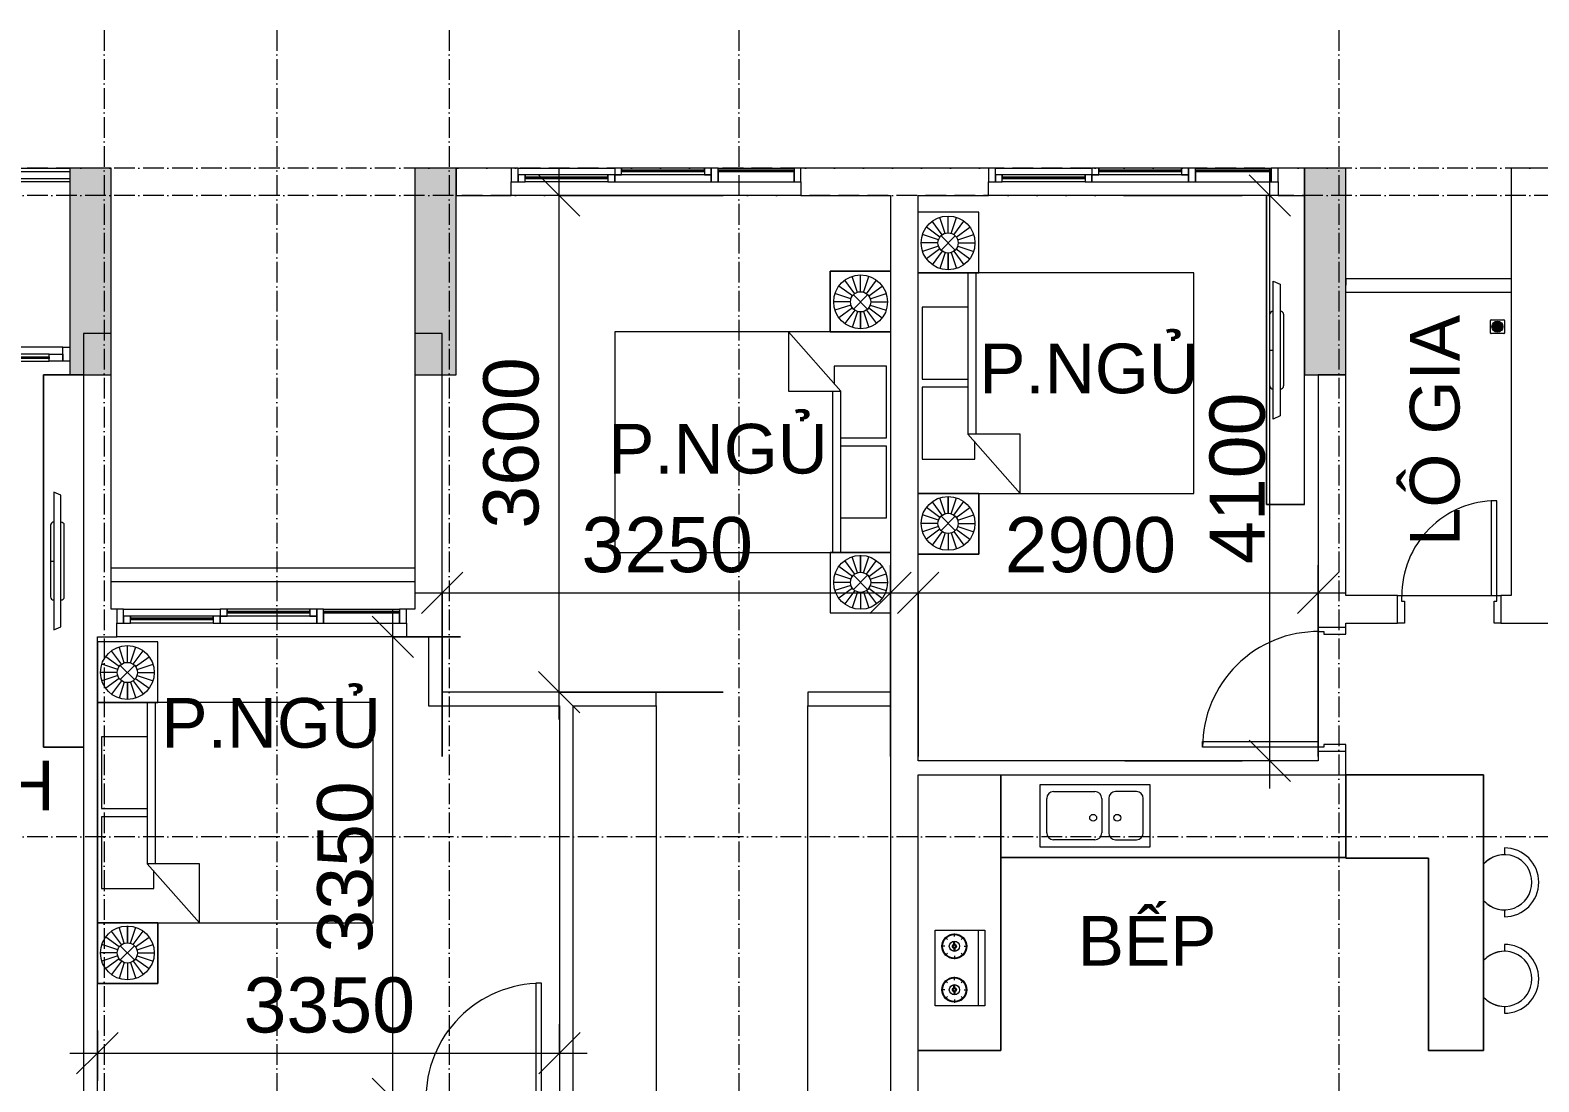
# Model space of a CAD drawing. Header units: millimetres. Extents: x -20144 to 122974, y -38328 to 48263.
# Drawn here: x 99784 to 110721, y 35973 to 43600 of the extents above; entities that cross this region are included whole.
import ezdxf

# ---------------------------------------------------------------- set-up
doc = ezdxf.new("R2010")
doc.units = ezdxf.units.MM
doc.linetypes.add('Grid Line', pattern=[4.2, 3, -0.6, 0, -0.6])
for name, color, linetype, lineweight in [('CHU', 181, 'Continuous', 5), ('CUA', 31, 'Continuous', 9), ('DIM', 1, 'Continuous', 5), ('DIM-200', 1, 'Continuous', 5), ('NET THAY 1', 41, 'Continuous', 5), ('NET-CAT', 3, 'Continuous', 15), ('NET-THAY', 2, 'Continuous', 9), ('THIET BI', 44, 'Continuous', 5), ('THIET-BI', 44, 'Continuous', 5), ('TRUC', 225, 'Continuous', 5), ('X-COT T20$0$LC.HA', 8, 'Continuous', 9)]:
    doc.layers.add(name, color=color, linetype=linetype, lineweight=lineweight)
doc.styles.add('Arial_3', font='arial_0.ttf', dxfattribs={"height": 400})
doc.styles.add('Arial_4', font='arial_0.ttf', dxfattribs={"height": 360})
doc.dimstyles.new('Diagonal_-_2mm_Arial', dxfattribs={"dimscale": 304.8, "dimtxt": 408.10376, "dimasz": 0.984252, "dimexe": 0.656168, "dimexo": 4.593176, "dimgap": 0.098425, "dimtad": 1, "dimdec": 0, "dimzin": 0, "dimdsep": 46, "dimtxsty": 'Arial_3', "dimblk1": 'OBLIQUE', "dimblk2": 'OBLIQUE', "dimsah": 1, "dimcen": 0.09, "dimdle": 0.656168, "dimazin": 0, "dimtfac": 1, "dimtdec": 4, "dimtix": 1, "dimtmove": 0, "dimatfit": 3, "dimfxl": 0, "dimtvp": 1, "dimtolj": 1, "dimtzin": 0, "dimlwd": 9, "dimlwe": 9, "dimarcsym": 0})
doc.dimstyles.new('Diagonal_-_2mm_Arial_1', dxfattribs={"dimscale": 304.8, "dimtxt": 408.10376, "dimasz": 0.984252, "dimexe": 0.656168, "dimexo": 4.593176, "dimgap": 0.098425, "dimtad": 1, "dimdec": 0, "dimzin": 0, "dimdsep": 46, "dimtxsty": 'Arial_3', "dimblk1": 'OBLIQUE', "dimblk2": 'OBLIQUE', "dimsah": 1, "dimcen": 0.09, "dimdle": 0.656168, "dimazin": 0, "dimtfac": 1, "dimtdec": 4, "dimtix": 1, "dimtmove": 2, "dimatfit": 3, "dimfxl": 0, "dimtvp": 1, "dimtolj": 1, "dimtzin": 0, "dimlwd": 9, "dimlwe": 9, "dimarcsym": 0})

# ---------------------------------------------------------------- blocks, each defined once
blk = doc.blocks.new('X-PHONG NGU 2 - X-PHONG NGU 2_Recovery_-1759957-MẶT BẰNG TẦNG 23')
at = {"layer": 'CUA'}
for p, q in [((-1000, 0), (-1050, 0)), ((-1050, 0), (-1050, -100)), ((-450, 0), (-1000, 0)), ((-1000, 0), (-1000, -75)), ((-1000, -100), (-1000, 0)), ((-450, -75), (-450, 0)), ((-400, 0), (-450, 0)), ((-450, 0), (-450, -100)), ((300, 0), (-400, 0)), ((-400, 0), (-400, -50)), ((-400, -100), (-400, 0)), ((300, -50), (300, 0)), ((350, 0), (300, 0)), ((300, 0), (300, -50)), ((350, -50), (350, 0)), ((350, 0), (950, 0)), ((1000, 0), (950, 0)), ((950, 0), (950, -50)), ((1050, 0), (1000, 0)), ((1000, 0), (1000, -100)), ((1000, -50), (1000, 0)), ((1050, -100), (1050, 0)), ((-1050, -100), (-1000, -100)), ((-450, -75), (-1000, -75)), ((-1000, -75), (-1000, -85)), ((-1000, -75), (-450, -75)), ((-1000, -85), (-450, -85)), ((-450, -100), (-1000, -100)), ((-450, -85), (-450, -75)), ((-450, -100), (-400, -100)), ((-400, -50), (300, -50)), ((-350, -50), (-400, -50)), ((-400, -50), (-400, -100)), ((-400, -100), (-350, -100)), ((-350, -100), (-350, -50)), ((250, -75), (-350, -75)), ((-350, -75), (-350, -85)), ((-350, -85), (250, -85)), ((250, -85), (-350, -85)), ((-350, -85), (-350, -100)), ((-350, -100), (250, -100)), ((300, -50), (250, -50)), ((250, -50), (250, -100)), ((250, -85), (250, -75)), ((250, -100), (250, -85)), ((250, -100), (300, -100)), ((300, -50), (350, -50)), ((300, -100), (300, -50)), ((1000, -100), (300, -100)), ((950, -25), (350, -25)), ((350, -25), (350, -35)), ((350, -35), (950, -35)), ((950, -35), (350, -35)), ((350, -35), (350, -50)), ((350, -50), (950, -50)), ((950, -35), (950, -25)), ((950, -50), (950, -35)), ((950, -50), (1000, -50)), ((1000, -100), (1050, -100))]:
    blk.add_line(p, q, dxfattribs=at)
blk = doc.blocks.new('X-GIUONG1 - X-GIUONG-V131-MẶT BẰNG TẦNG 23')
at = {"layer": 'THIET BI'}
for p, q in [((-1239, 0), (-1239, -439)), ((-1239, -439), (-1239, 0)), ((-1076, -174), (-1174, -103)), ((-1060, -158), (-1131, -60)), ((-1039, -148), (-1077, -32)), ((-1017, -144), (-1017, -22)), ((-994, -148), (-956, -32)), ((-974, -158), (-902, -60)), ((-957, -174), (-859, -103)), ((-800, -439), (-800, 0)), ((-800, 0), (-800, -2000)), ((-800, 0), (-800, -439)), ((-800, 0), (-800, -2000)), ((-550, -30), (-550, -410)), ((-30, -30), (-550, -30)), ((-30, -360), (-30, -30)), ((30, -30), (30, -360)), ((550, -30), (30, -30)), ((550, -360), (550, -30)), ((800, 0), (800, -439)), ((800, -2000), (800, 0)), ((800, 0), (800, -439)), ((800, -2000), (800, 0)), ((957, -174), (859, -103)), ((974, -158), (902, -60)), ((994, -148), (956, -32)), ((1017, -144), (1017, -22)), ((1039, -148), (1077, -32)), ((1060, -158), (1131, -60)), ((1076, -174), (1174, -103)), ((1239, -439), (1239, 0)), ((1239, -439), (1239, 0)), ((-1090, -217), (-1212, -217)), ((-1086, -195), (-1202, -157)), ((-1068, -269), (-965, -166)), ((-1068, -166), (-965, -269)), ((-947, -195), (-831, -157)), ((-943, -217), (-821, -217)), ((-821, -217), (-943, -217)), ((943, -217), (821, -217)), ((821, -217), (943, -217)), ((947, -195), (831, -157)), ((1068, -269), (965, -166)), ((1068, -166), (965, -269)), ((1086, -195), (1202, -157)), ((1090, -217), (1212, -217)), ((-1086, -240), (-1202, -278)), ((-1076, -260), (-1174, -332)), ((-1060, -277), (-1131, -375)), ((-1039, -287), (-1077, -403)), ((-1017, -291), (-1017, -412)), ((-994, -287), (-956, -403)), ((-974, -277), (-902, -375)), ((-957, -260), (-859, -332)), ((-947, -240), (-831, -278)), ((947, -240), (831, -278)), ((957, -260), (859, -332)), ((974, -277), (902, -375)), ((994, -287), (956, -403)), ((1017, -291), (1017, -412)), ((1039, -287), (1077, -403)), ((1060, -277), (1131, -375)), ((1076, -260), (1174, -332)), ((1086, -240), (1202, -278)), ((-370, -360), (-800, -740)), ((-550, -410), (-420, -410)), ((-370, -740), (-370, -360)), ((800, -360), (-370, -360)), ((-370, -420), (800, -420)), ((-1239, -439), (-800, -439)), ((-800, -439), (-1239, -439)), ((800, -439), (1239, -439)), ((800, -439), (1239, -439)), ((-800, -740), (-370, -740)), ((-800, -2000), (800, -2000)), ((-800, -2000), (800, -2000))]:
    blk.add_line(p, q, dxfattribs=at)
for centre, radius in [((-1017, -217), 195), ((1017, -217), 195), ((-1017, -217), 73.2), ((1017, -217), 73.2)]:
    blk.add_circle(centre, radius, dxfattribs=at)
blk = doc.blocks.new('X-TV - X-TV-1732807-MẶT BẰNG TẦNG 23')
at = {"layer": 'THIET BI'}
for p, q in [((2240, 275), (0, 275)), ((0, 275), (0, 0)), ((0, 275), (2240, 275)), ((0, 0), (0, 275)), ((620, 225), (1620, 225)), ((642, 175), (620, 225)), ((860, 250), (1380, 250)), ((1120, 250), (1120, 225)), ((1620, 225), (1597, 175)), ((1597, 175), (642, 175)), ((1380, 150), (860, 150)), ((0, 0), (2240, 0))]:
    blk.add_line(p, q, dxfattribs=at)
for centre, start_param, end_param in [((860, 225), 0, 1.570796), ((1380, 225), 4.712389, 6.283185), ((860, 175), 1.570796, 3.141593), ((1380, 175), 3.141593, 4.712389)]:
    blk.add_ellipse(centre, major_axis=(0, 25), ratio=0.9, start_param=start_param, end_param=end_param, dxfattribs=at)
blk = doc.blocks.new('X-BEP1 - X-BEP-1425211-MẶT BẰNG TẦNG 23')
at = {"layer": 'THIET BI'}
for p, q in [((0, 0), (0, -600)), ((0, -600), (0, 0)), ((2500, -600), (2500, 0)), ((2500, 0), (2500, -600)), ((282, -72), (282, -522)), ((1082, -72), (282, -72)), ((1082, -522), (1082, -72)), ((332, -422), (332, -172)), ((382, -122), (682, -122)), ((732, -172), (732, -422)), ((782, -172), (782, -422)), ((982, -122), (832, -122)), ((1032, -422), (1032, -172)), ((282, -522), (1082, -522)), ((682, -472), (382, -472)), ((832, -472), (982, -472)), ((0, -600), (2500, -600)), ((2500, -600), (0, -600))]:
    blk.add_line(p, q, dxfattribs=at)
for centre in [(669, -312), (844, -312)]:
    blk.add_circle(centre, 25, dxfattribs=at)
for centre, start, end in [((382, -172), 90, 180), ((682, -172), 360, 90), ((832, -172), 90, 180), ((982, -172), 360, 90), ((382, -422), 180, 270), ((682, -422), 270, 0), ((832, -422), 180, 270), ((982, -422), 270, 0)]:
    blk.add_arc(centre, 50, start, end, dxfattribs=at)
blk = doc.blocks.new('X-BEP1 - X-BEP-1425212-MẶT BẰNG TẦNG 23')
at = {"layer": 'THIET BI'}
for p, q in [((2000, 0), (0, 0)), ((0, 0), (2000, 0)), ((2000, -600), (2000, 0)), ((2000, 0), (2000, -600)), ((1127, -117), (1676, -117)), ((1127, -476), (1127, -117)), ((1676, -162), (1127, -162)), ((1676, -117), (1676, -476)), ((1194, -287), (1178, -271)), ((1244, -267), (1244, -243)), ((1293, -287), (1310, -271)), ((1510, -287), (1493, -271)), ((1559, -267), (1559, -243)), ((1609, -287), (1625, -271)), ((1174, -337), (1150, -337)), ((1194, -387), (1178, -403)), ((1230, -333), (1207, -333)), ((1230, -341), (1207, -341)), ((1244, -407), (1244, -431)), ((1258, -333), (1280, -333)), ((1258, -341), (1280, -341)), ((1293, -387), (1310, -403)), ((1314, -337), (1337, -337)), ((1489, -337), (1466, -337)), ((1510, -387), (1493, -403)), ((1545, -333), (1523, -333)), ((1545, -341), (1523, -341)), ((1559, -407), (1559, -431)), ((1573, -333), (1596, -333)), ((1573, -341), (1596, -341)), ((1609, -387), (1625, -403)), ((1629, -337), (1653, -337)), ((1676, -476), (1127, -476))]:
    blk.add_line(p, q, dxfattribs=at)
for centre, radius in [((1244, -337), 90), ((1244, -337), 85.5), ((1244, -337), 36.9), ((1244, -337), 14.7), ((1559, -337), 90), ((1559, -337), 85.5), ((1559, -337), 36.9), ((1559, -337), 14.7), ((1244, -337), 8.24), ((1559, -337), 8.24)]:
    blk.add_circle(centre, radius, dxfattribs=at)
blk = doc.blocks.new('X-BAR - X-BAR-1425213-MẶT BẰNG TẦNG 23')
at = {"layer": 'THIET BI'}
for p, q in [((0, 0), (-1000, 0)), ((-1000, 0), (-1000, -604)), ((-1000, -604), (-1000, 0)), ((-1000, 0), (0, 0)), ((0, -2000), (0, 0)), ((0, 0), (0, -2000)), ((-1000, -604), (-400, -604)), ((-400, -604), (-1000, -604)), ((-400, -604), (-400, -2000)), ((-400, -2000), (-400, -604)), ((-400, -2000), (0, -2000)), ((0, -2000), (-400, -2000))]:
    blk.add_line(p, q, dxfattribs=at)
blk = doc.blocks.new('X-GHE BAR - X-GHE BAR-1305631-MẶT BẰNG TẦNG 23')
at = {"layer": 'THIET BI'}
for p, q in [((-250, -250), (-200, -250)), ((-250, -250), (-200, -250)), ((200, -250), (250, -250)), ((200, -250), (250, -250)), ((-132, -400), (132, -400)), ((-132, -400), (132, -400))]:
    blk.add_line(p, q, dxfattribs=at)
for radius, start, end in [(250, 0, 180), (250, 0, 180), (200, 311.4096, 228.5904), (200, 180, 228.5904), (200, 311.4096, 0)]:
    blk.add_arc((0, -250), radius, start, end, dxfattribs=at)
blk = doc.blocks.new('CUA PHONG NGU - Type 1-1425041-MẶT BẰNG TẦNG 23')
at = {"layer": 'CUA'}
for p, q in [((-318, 940), (-278, 940)), ((-318, 102), (-318, 940)), ((-278, 940), (-278, 102)), ((-278, 102), (-318, 102))]:
    blk.add_line(p, q, dxfattribs=at)
at = {"layer": 'CUA', "lineweight": 5}
for p, q in [((-319, 102), (-349, 102)), ((-319, 61), (-319, 102)), ((-299, 61), (-319, 61)), ((-299, -98), (-299, 61)), ((521, 61), (501, 61)), ((501, 61), (501, -98)), ((551, 102), (521, 102)), ((521, 102), (521, 61)), ((-349, -98), (-299, -98)), ((501, -98), (551, -98))]:
    blk.add_line(p, q, dxfattribs=at)
blk.add_arc((-318, 102), 838, 359.5, 90, dxfattribs=at)
blk = doc.blocks.new('CUA WC - Type 1-1425214-MẶT BẰNG TẦNG 23')
at = {"layer": 'CUA', "lineweight": 5}
for p, q in [((-274, 98), (-224, 98)), ((-224, 98), (-224, -61)), ((426, 98), (476, 98)), ((426, -61), (426, 98)), ((-244, -102), (-274, -102)), ((-244, -61), (-244, -102)), ((-224, -61), (-244, -61)), ((446, -61), (426, -61)), ((446, -102), (446, -61)), ((476, -102), (446, -102))]:
    blk.add_line(p, q, dxfattribs=at)
at = {"layer": 'CUA'}
for p, q in [((-203, -102), (-243, -102)), ((-243, -102), (-243, -790)), ((-203, -790), (-203, -102)), ((-243, -790), (-203, -790))]:
    blk.add_line(p, q, dxfattribs=at)
at = {"layer": 'CUA', "lineweight": 5}
blk.add_arc((-243, -102), 688, 270, 0.5, dxfattribs=at)
blk = doc.blocks.new('CUA LO GIA _LUA_1 - CUA LO GIA _LUA_ 2300-1425465-MẶT BẰNG TẦNG 23')
at = {"layer": 'CUA'}
for p, q in [((-697, 134), (-332, 134)), ((-332, 134), (-511, 182)), ((-1150, -100), (-1150, 0)), ((-1150, 0), (-1100, 0)), ((-1100, -50), (-1100, 0)), ((-1100, 0), (-1000, 0)), ((-1100, 0), (-1100, -100)), ((-1000, 0), (-1000, -50)), ((-100, 0), (-1000, 0)), ((-100, -50), (-100, 0)), ((-100, 0), (0, 0)), ((0, 0), (0, -50)), ((1100, 0), (0, 0)), ((1100, -100), (1100, 0)), ((1100, 0), (1150, 0)), ((-1100, -100), (-1150, -100)), ((-1000, -50), (-1100, -50)), ((-1100, -100), (0, -100)), ((-1000, -30), (-1000, -20)), ((-1000, -20), (-100, -20)), ((-100, -30), (-1000, -30)), ((-1000, -50), (-100, -50)), ((-100, -20), (-100, -30)), ((0, -50), (-100, -50)), ((0, -100), (0, -50)), ((0, -50), (100, -50)), ((100, -100), (0, -100)), ((100, -50), (100, -100)), ((1000, -50), (100, -50)), ((100, -80), (100, -70)), ((100, -70), (1000, -70)), ((1000, -80), (100, -80)), ((100, -100), (1000, -100)), ((1000, -100), (1000, -50)), ((1000, -50), (1100, -50)), ((1000, -70), (1000, -80)), ((1100, -100), (1000, -100)), ((1100, -50), (1100, -100)), ((1150, -100), (1100, -100)), ((332, -184), (511, -232)), ((697, -184), (332, -184))]:
    blk.add_line(p, q, dxfattribs=at)
blk = doc.blocks.new('X-TV - X-TV-1732816-MẶT BẰNG TẦNG 23')
at = {"layer": 'THIET BI'}
for p, q in [((0, -300), (0, -10)), ((0, -10), (0, -300)), ((2700, -10), (2700, -300)), ((2700, -300), (2700, -10)), ((872, -175), (850, -225)), ((1827, -175), (872, -175)), ((1610, -150), (1090, -150)), ((1850, -225), (1827, -175)), ((2700, -300), (0, -300)), ((0, -300), (2700, -300)), ((850, -225), (1850, -225)), ((1090, -250), (1610, -250)), ((1350, -250), (1350, -225))]:
    blk.add_line(p, q, dxfattribs=at)
for centre, start_param, end_param in [((1090, -175), 0, 1.570796), ((1610, -175), 4.712389, 6.283185), ((1090, -225), 1.570796, 3.141593), ((1610, -225), 3.141593, 4.712389)]:
    blk.add_ellipse(centre, major_axis=(0, 25), ratio=0.9, start_param=start_param, end_param=end_param, dxfattribs=at)
blk = doc.blocks.new('CUA PHONG NGU - Type 1-1365695-MẶT BẰNG TẦNG 23')
at = {"layer": 'CUA', "lineweight": 5}
for p, q in [((-349, 48), (-299, 48)), ((-299, 48), (-299, -11)), ((501, 48), (551, 48)), ((501, -11), (501, 48)), ((-319, -52), (-349, -52)), ((-319, -11), (-319, -52)), ((-299, -11), (-319, -11)), ((521, -11), (501, -11)), ((521, -52), (521, -11)), ((551, -52), (521, -52))]:
    blk.add_line(p, q, dxfattribs=at)
at = {"layer": 'CUA'}
for p, q in [((-278, -52), (-318, -52)), ((-318, -52), (-318, -890)), ((-278, -890), (-278, -52)), ((-318, -890), (-278, -890))]:
    blk.add_line(p, q, dxfattribs=at)
at = {"layer": 'CUA', "lineweight": 5}
blk.add_arc((-318, -52), 838, 270, 0.5, dxfattribs=at)
blk = doc.blocks.new('X-GIUONG1 - X-GIUONG-V142-MẶT BẰNG TẦNG 23')
at = {"layer": 'THIET BI'}
for p, q in [((-1239, 0), (-1239, -439)), ((-1239, -439), (-1239, 0)), ((-1076, -174), (-1174, -103)), ((-1060, -158), (-1131, -60)), ((-1039, -148), (-1077, -32)), ((-1017, -144), (-1017, -22)), ((-994, -148), (-956, -32)), ((-974, -158), (-902, -60)), ((-957, -174), (-859, -103)), ((-800, -439), (-800, 0)), ((-800, 0), (-800, -2000)), ((-800, 0), (-800, -439)), ((-800, 0), (-800, -2000)), ((-550, -30), (-550, -410)), ((-30, -30), (-550, -30)), ((-30, -360), (-30, -30)), ((30, -30), (30, -360)), ((550, -30), (30, -30)), ((550, -360), (550, -30)), ((800, 0), (800, -439)), ((800, -2000), (800, 0)), ((800, 0), (800, -439)), ((800, -2000), (800, 0)), ((957, -174), (859, -103)), ((974, -158), (902, -60)), ((994, -148), (956, -32)), ((1017, -144), (1017, -22)), ((1039, -148), (1077, -32)), ((1060, -158), (1131, -60)), ((1076, -174), (1174, -103)), ((1239, -439), (1239, 0)), ((1239, -439), (1239, 0)), ((-1090, -217), (-1212, -217)), ((-1086, -195), (-1202, -157)), ((-1068, -269), (-965, -166)), ((-1068, -166), (-965, -269)), ((-947, -195), (-831, -157)), ((-943, -217), (-821, -217)), ((-821, -217), (-943, -217)), ((943, -217), (821, -217)), ((821, -217), (943, -217)), ((947, -195), (831, -157)), ((1068, -269), (965, -166)), ((1068, -166), (965, -269)), ((1086, -195), (1202, -157)), ((1090, -217), (1212, -217)), ((-1086, -240), (-1202, -278)), ((-1076, -260), (-1174, -332)), ((-1060, -277), (-1131, -375)), ((-1039, -287), (-1077, -403)), ((-1017, -291), (-1017, -412)), ((-994, -287), (-956, -403)), ((-974, -277), (-902, -375)), ((-957, -260), (-859, -332)), ((-947, -240), (-831, -278)), ((947, -240), (831, -278)), ((957, -260), (859, -332)), ((974, -277), (902, -375)), ((994, -287), (956, -403)), ((1017, -291), (1017, -412)), ((1039, -287), (1077, -403)), ((1060, -277), (1131, -375)), ((1076, -260), (1174, -332)), ((1086, -240), (1202, -278)), ((-370, -360), (-800, -740)), ((-550, -410), (-420, -410)), ((-370, -740), (-370, -360)), ((800, -360), (-370, -360)), ((-370, -420), (800, -420)), ((-1239, -439), (-800, -439)), ((-800, -439), (-1239, -439)), ((800, -439), (1239, -439)), ((800, -439), (1239, -439)), ((-800, -740), (-370, -740)), ((-800, -2000), (800, -2000)), ((-800, -2000), (800, -2000))]:
    blk.add_line(p, q, dxfattribs=at)
for centre, radius in [((-1017, -217), 195), ((1017, -217), 195), ((-1017, -217), 73.2), ((1017, -217), 73.2)]:
    blk.add_circle(centre, radius, dxfattribs=at)
blk = doc.blocks.new('X-GIUONG1 - X-GIUONG-1305651-MẶT BẰNG TẦNG 23')
at = {"layer": 'THIET BI'}
for p, q in [((-800, 0), (-1239, 0)), ((-1239, 0), (-1239, -439)), ((-1239, 0), (-800, 0)), ((-1239, -439), (-1239, 0)), ((-1076, -174), (-1174, -103)), ((-1060, -158), (-1131, -60)), ((-1039, -148), (-1077, -32)), ((-1017, -144), (-1017, -22)), ((-994, -148), (-956, -32)), ((-974, -158), (-902, -60)), ((-957, -174), (-859, -103)), ((-800, -439), (-800, 0)), ((800, 0), (-800, 0)), ((-800, 0), (-800, -2000)), ((800, 0), (-800, 0)), ((-800, 0), (-800, -439)), ((-800, 0), (-800, -2000)), ((-550, -30), (-550, -410)), ((-30, -30), (-550, -30)), ((-30, -360), (-30, -30)), ((30, -30), (30, -360)), ((550, -30), (30, -30)), ((550, -360), (550, -30)), ((1239, 0), (800, 0)), ((800, 0), (800, -439)), ((800, -2000), (800, 0)), ((1239, 0), (800, 0)), ((800, 0), (800, -439)), ((800, -2000), (800, 0)), ((957, -174), (859, -103)), ((974, -158), (902, -60)), ((994, -148), (956, -32)), ((1017, -144), (1017, -22)), ((1039, -148), (1077, -32)), ((1060, -158), (1131, -60)), ((1076, -174), (1174, -103)), ((1239, -439), (1239, 0)), ((1239, -439), (1239, 0)), ((-1090, -217), (-1212, -217)), ((-1086, -195), (-1202, -157)), ((-1068, -269), (-965, -166)), ((-1068, -166), (-965, -269)), ((-947, -195), (-831, -157)), ((-943, -217), (-821, -217)), ((-821, -217), (-943, -217)), ((943, -217), (821, -217)), ((821, -217), (943, -217)), ((947, -195), (831, -157)), ((1068, -269), (965, -166)), ((1068, -166), (965, -269)), ((1086, -195), (1202, -157)), ((1090, -217), (1212, -217)), ((-1086, -240), (-1202, -278)), ((-1076, -260), (-1174, -332)), ((-1060, -277), (-1131, -375)), ((-1039, -287), (-1077, -403)), ((-1017, -291), (-1017, -412)), ((-994, -287), (-956, -403)), ((-974, -277), (-902, -375)), ((-957, -260), (-859, -332)), ((-947, -240), (-831, -278)), ((947, -240), (831, -278)), ((957, -260), (859, -332)), ((974, -277), (902, -375)), ((994, -287), (956, -403)), ((1017, -291), (1017, -412)), ((1039, -287), (1077, -403)), ((1060, -277), (1131, -375)), ((1076, -260), (1174, -332)), ((1086, -240), (1202, -278)), ((-370, -360), (-800, -740)), ((-550, -410), (-420, -410)), ((-370, -740), (-370, -360)), ((800, -360), (-370, -360)), ((-370, -420), (800, -420)), ((-1239, -439), (-800, -439)), ((-800, -439), (-1239, -439)), ((800, -439), (1239, -439)), ((800, -439), (1239, -439)), ((-800, -740), (-370, -740)), ((-800, -2000), (800, -2000)), ((-800, -2000), (800, -2000))]:
    blk.add_line(p, q, dxfattribs=at)
for centre, radius in [((-1017, -217), 195), ((1017, -217), 195), ((-1017, -217), 73.2), ((1017, -217), 73.2)]:
    blk.add_circle(centre, radius, dxfattribs=at)
blk = doc.blocks.new('X-PHEU - X-PHEU-1231512-MẶT BẰNG TẦNG 23')
at = {"layer": 'THIET-BI'}
for p, q in [((25, 29), (25, 121)), ((29, 125), (121, 125)), ((68, 40), (68, 110)), ((72, 111), (72, 78)), ((77, 78), (77, 111)), ((82, 110), (82, 40)), ((125, 121), (125, 29)), ((121, 25), (29, 25)), ((42, 90), (42, 60)), ((47, 52), (47, 98)), ((52, 103), (52, 47)), ((58, 44), (58, 106)), ((62, 109), (62, 41)), ((72, 72), (72, 39)), ((77, 39), (77, 72)), ((88, 41), (88, 109)), ((92, 106), (92, 44)), ((97, 47), (97, 103)), ((102, 98), (102, 52)), ((107, 60), (107, 90))]:
    blk.add_line(p, q, dxfattribs=at)
blk.add_circle((75, 75), 40, dxfattribs=at)
for centre, radius, start, end in [((29, 121), 4, 90, 180), ((75, 75), 36, 102.0247, 110.3175), ((75, 75), 36, 90, 93.9821), ((75, 75), 36, 86.0179, 90), ((75, 75), 36, 69.6825, 77.9753), ((121, 121), 4, 0, 90), ((29, 29), 4, 180, 270), ((75, 75), 36, 139.8082, 154.5256), ((75, 75), 36, 205.4744, 220.1918), ((75, 75), 36, 119.0853, 128.6822), ((75, 75), 36, 231.3178, 240.9147), ((75, 75), 36, 249.6825, 257.9753), ((75, 75), 4, 128.6822, 231.3178), ((75, 75), 36, 266.0179, 270), ((75, 75), 36, 270, 273.9821), ((75, 75), 4, 308.6822, 51.3178), ((75, 75), 36, 282.0247, 290.3175), ((75, 75), 36, 51.3178, 60.9147), ((75, 75), 36, 299.0853, 308.6822), ((75, 75), 36, 25.4744, 40.1918), ((75, 75), 36, 319.8082, 334.5256), ((121, 29), 4, 270, 360)]:
    blk.add_arc(centre, radius, start, end, dxfattribs=at)
blk = doc.blocks.new('DIMBLOCK113-MẶT BẰNG TẦNG 23')
at = {"layer": 'DIM-200', "lineweight": 9, "transparency": 16777216}
for p, q in [((102414, 35650), (102414, 39400)), ((102414, 39200), (102264, 39350)), ((102904, 39200), (102214, 39200)), ((102414, 39200), (102564, 39050)), ((102414, 39200), (102904, 39200)), ((102414, 35850), (102264, 36000)), ((102973, 35850), (102214, 35850)), ((102414, 35850), (102564, 35700)), ((102414, 35850), (102973, 35850))]:
    blk.add_line(p, q, dxfattribs=at)
at = {"layer": 'DIM-200', "color": 0, "lineweight": 9, "transparency": 16777216, "insert": (101865, 36910), "char_height": 400, "width": 1476.71, "attachment_point": 1, "rotation": 90, "line_spacing_factor": 0.941778, "style": 'Arial_3'}
blk.add_mtext('3350', dxfattribs=at)
blk = doc.blocks.new('_Oblique')
at = {"color": 0, "linetype": 'ByBlock', "lineweight": -2}
blk.add_line((-0.5, -0.5), (0.5, 0.5), dxfattribs=at)
blk = doc.blocks.new('DIMBLOCK114-MẶT BẰNG TẦNG 23')
at = {"layer": 'DIM-200', "lineweight": 9, "transparency": 16777216}
for p, q in [((100271, 36346), (100271, 35981)), ((100271, 36181), (100271, 36346)), ((100271, 36181), (100421, 36331)), ((103621, 36392), (103621, 35981)), ((103621, 36181), (103621, 36392)), ((103621, 36181), (103771, 36331)), ((100071, 36181), (103821, 36181)), ((100271, 36181), (100121, 36031)), ((103621, 36181), (103471, 36031))]:
    blk.add_line(p, q, dxfattribs=at)
at = {"layer": 'DIM-200', "color": 0, "lineweight": 9, "transparency": 16777216, "insert": (101331, 36731), "char_height": 400, "width": 1476.71, "attachment_point": 1, "line_spacing_factor": 0.941778, "style": 'Arial_3'}
blk.add_mtext('3350', dxfattribs=at)
blk = doc.blocks.new('DIMBLOCK115-MẶT BẰNG TẦNG 23')
at = {"layer": 'DIM-200', "lineweight": 9, "transparency": 16777216}
for p, q in [((102771, 38332), (102771, 39720)), ((106021, 38332), (106021, 39720)), ((102771, 39520), (102921, 39670)), ((106021, 39520), (106171, 39670)), ((102571, 39520), (106221, 39520)), ((102771, 39520), (102621, 39370)), ((102771, 39520), (102771, 38332)), ((106021, 39520), (105871, 39370)), ((106021, 39520), (106021, 38332))]:
    blk.add_line(p, q, dxfattribs=at)
at = {"layer": 'DIM-200', "color": 0, "lineweight": 9, "transparency": 16777216, "insert": (103781, 40069), "char_height": 400, "width": 1476.71, "attachment_point": 1, "line_spacing_factor": 0.941778, "style": 'Arial_3'}
blk.add_mtext('3250', dxfattribs=at)
blk = doc.blocks.new('DIMBLOCK116-MẶT BẰNG TẦNG 23')
at = {"layer": 'DIM-200', "lineweight": 9, "transparency": 16777216}
for p, q in [((103619, 42400), (103469, 42550)), ((103619, 38600), (103619, 42600)), ((104807, 42400), (103419, 42400)), ((103619, 42400), (103769, 42250)), ((103619, 42400), (104807, 42400)), ((103619, 38800), (103469, 38950)), ((104807, 38800), (103419, 38800)), ((103619, 38800), (103769, 38650)), ((103619, 38800), (104807, 38800))]:
    blk.add_line(p, q, dxfattribs=at)
at = {"layer": 'DIM-200', "color": 0, "lineweight": 9, "transparency": 16777216, "insert": (103069, 39985), "char_height": 400, "width": 1476.71, "attachment_point": 1, "rotation": 90, "line_spacing_factor": 0.941778, "style": 'Arial_3'}
blk.add_mtext('3600', dxfattribs=at)
blk = doc.blocks.new('DIMBLOCK117-MẶT BẰNG TẦNG 23')
at = {"layer": 'Defpoints', "color": 0, "transparency": 16777216}
for p in [(108771, 42400), (109121, 42400), (109121, 38300)]:
    blk.add_point(p, dxfattribs=at)
at = {"layer": 'DIM', "color": 0, "lineweight": 9, "transparency": 16777216}
for p, q in [((108771, 38100), (108771, 42600)), ((107721, 42400), (108571, 42400)), ((107721, 38300), (108571, 38300))]:
    blk.add_line(p, q, dxfattribs=at)
at = {"layer": 'DIM', "color": 0, "lineweight": 9, "transparency": 16777216, "xscale": 300, "yscale": 300, "zscale": 300}
for p, rotation in [((108771, 42400), 90), ((108771, 38300), 270)]:
    blk.add_blockref('_Oblique', p, dxfattribs=dict(at, rotation=rotation))
at = {"layer": 'DIM', "color": 0, "lineweight": 9, "transparency": 16777216, "insert": (108537, 40350), "char_height": 400, "width": 1476.71, "attachment_point": 5, "rotation": 90, "style": 'Arial_3'}
blk.add_mtext('\\A1;4100', dxfattribs=at)
blk = doc.blocks.new('DIMBLOCK118-MẶT BẰNG TẦNG 23')
at = {"layer": 'DIM-200', "lineweight": 9, "transparency": 16777216}
for p, q in [((106221, 38332), (106221, 39720)), ((109121, 38332), (109121, 39720)), ((106221, 39520), (106371, 39670)), ((109121, 39520), (109271, 39670)), ((106021, 39520), (109321, 39520)), ((106221, 39520), (106071, 39370)), ((106221, 39520), (106221, 38332)), ((109121, 39520), (108971, 39370)), ((109121, 39520), (109121, 38332))]:
    blk.add_line(p, q, dxfattribs=at)
at = {"layer": 'DIM-200', "color": 0, "lineweight": 9, "transparency": 16777216, "insert": (106849, 40069), "char_height": 400, "width": 1476.71, "attachment_point": 1, "line_spacing_factor": 0.941778, "style": 'Arial_3'}
blk.add_mtext('2900', dxfattribs=at)
blk = doc.blocks.new('X-COT T20')
at = {"layer": 'X-COT T20$0$LC.HA'}
h = blk.add_hatch(color=256, dxfattribs=at)
h.dxf.hatch_style = 1
h.paths.add_polyline_path([(32000, 200), (31700, 200), (31700, -1300), (32000, -1300)])
h = blk.add_hatch(color=256, dxfattribs=at)
h.dxf.hatch_style = 1
h.paths.add_polyline_path([(34500, 200), (34200, 200), (34200, -1300), (34500, -1300)])
h = blk.add_hatch(color=256, dxfattribs=at)
h.dxf.hatch_style = 1
h.paths.add_polyline_path([(40950, 200), (40650, 200), (40650, -1300), (40950, -1300)])
at = {"ltscale": 1000, "elevation": 0}
for points in [[(32000, 200), (31700, 200), (31700, -1300), (32000, -1300)], [(34500, 200), (34200, 200), (34200, -1300), (34500, -1300)]]:
    blk.add_lwpolyline(points, close=True, dxfattribs=at)
at = {"ltscale": 1000}
blk.add_lwpolyline([(40950, 200), (40650, 200), (40650, -1300), (40950, -1300)], close=True, dxfattribs=at)
blk = doc.blocks.new('A$C69B33B05')
at = {"ltscale": 2000}
blk.add_blockref('X-COT T20', (0, 0), dxfattribs=at)

msp = doc.modelspace()

# ---------------------------------------------------------------- linework, layer by layer
at = {"layer": 'NET THAY 1'}
for p, q in [((97071.5, 42575, 0), (100071.5, 42575, 0)), ((100071.5, 42575, 0), (100071.5, 42525, 0)), ((97071.5, 42525, 0), (100071.5, 42525, 0))]:
    msp.add_line(p, q, dxfattribs=at)
at = {"layer": 'NET-CAT'}
for p, q in [((103271.6, 42599.9), (102871.6, 42599.9)), ((102871.6, 42599.9), (102871.6, 42399.9)), ((106021.5, 42599.9), (105371.6, 42599.9)), ((106731.5, 42599.9), (106021.5, 42599.9)), ((109021.5, 42599.9), (108831.5, 42599.9)), ((109021.5, 42399.9), (109021.5, 42599.9)), ((110521.5, 42599.9), (110521.5, 39499.9)), ((113971.5, 42599.9), (110521.5, 42599.9)), ((103271.6, 42399.9), (103271.6, 42499.9)), ((105371.6, 42499.9), (105371.6, 42399.9)), ((106731.5, 42399.9), (106731.5, 42499.9)), ((108831.5, 42499.9), (108831.5, 42399.9)), ((102871.6, 42399.9), (103271.6, 42399.9)), ((105371.6, 42399.9), (106021.5, 42399.9)), ((106021.5, 42399.9), (106021.5, 38799.9)), ((106221.5, 42399.9), (106731.5, 42399.9)), ((106221.5, 38299.9), (106221.5, 42399.9)), ((108831.5, 42399.9), (109021.5, 42399.9)), ((100171.5, 41399.9), (100171.5, 39299.9)), ((100371.5, 41399.9), (100171.5, 41399.9)), ((100371.5, 39399.9), (100371.5, 41399.9)), ((102771.5, 41399.9), (102571.5, 41399.9)), ((102571.5, 41399.9), (102571.5, 39399.9)), ((102771.5, 39199.9), (102771.5, 41399.9)), ((109121.5, 41099.9), (109121.5, 39269.9)), ((109321.5, 41099.9), (109121.5, 41099.9)), ((109321.5, 39499.9), (109321.5, 41099.9)), ((109696.5, 39499.9), (109321.5, 39499.9)), ((109696.5, 39299.9), (109696.5, 39499.9)), ((110521.5, 39499.9), (110446.5, 39499.9)), ((110446.5, 39499.9), (110446.5, 39299.9)), ((100411.5, 39399.9), (100371.5, 39399.9)), ((102571.5, 39399.9), (102511.5, 39399.9)), ((100171.5, 39299.9), (100171.5, 35749.9)), ((100411.5, 39199.9), (100411.5, 39299.9)), ((102511.5, 39299.9), (102511.5, 39199.9)), ((109121.5, 39269.9), (109321.5, 39269.9)), ((109321.5, 39269.9), (109321.5, 39299.9)), ((109321.5, 39299.9), (109696.5, 39299.9)), ((110446.5, 39299.9), (110821.5, 39299.9)), ((100271.5, 35849.9), (100271.5, 39199.9)), ((100271.5, 39199.9), (100411.5, 39199.9)), ((102511.5, 39199.9), (102671.6, 39199.9)), ((102671.6, 39199.9), (102671.6, 38699.9)), ((102771.6, 38799.9), (102771.6, 39199.9)), ((104321.5, 38799.9), (102771.6, 38799.9)), ((104321.5, 38699.9), (104321.5, 38799.9)), ((106021.5, 38799.9), (105421.6, 38799.9)), ((105421.6, 38799.9), (105421.6, 38699.9)), ((102671.6, 38699.9), (103621.5, 38699.9)), ((103621.5, 38699.9), (103621.5, 35849.9)), ((103721.5, 38699.9), (104321.5, 38699.9)), ((103721.5, 35849.9), (103721.5, 38699.9)), ((105421.6, 38699.9), (106021.5, 38699.9)), ((106021.5, 38699.9), (106021.5, 35849.9)), ((109121.5, 38299.9), (106221.5, 38299.9)), ((109121.5, 38369.9), (109121.5, 38299.9)), ((109321.5, 38369.9), (109121.5, 38369.9)), ((109321.5, 38199.9), (109321.5, 38369.9)), ((106221.5, 38199.9), (109321.5, 38199.9)), ((106221.5, 35049.9), (106221.5, 38199.9))]:
    msp.add_line(p, q, dxfattribs=at)
at = {"layer": 'NET-THAY'}
for p, q in [((97071.5, 42600), (100071.4, 42600)), ((100071.5, 42500.1, 0), (97071.5, 42500.1, 0)), ((105371.6, 42399.9), (103271.6, 42399.9)), ((108831.5, 42399.9), (106731.5, 42399.9)), ((109321.5, 41799.5), (110521.5, 41799.5)), ((109321.5, 41799.5), (109321.5, 41749.5)), ((109321.5, 41699.5), (110521.5, 41699.5)), ((100371.5, 39699.9), (102571.5, 39699.9)), ((102571.5, 39599.9), (100371.5, 39599.9)), ((109726.5, 39499.9), (110375.5, 39499.9)), ((102511.5, 39199.9), (100411.5, 39199.9))]:
    msp.add_line(p, q, dxfattribs=at)
at = {"layer": 'THIET-BI'}
for points in [[(104321.5, 38699.9), (104321.5, 35849.9)], [(105421.6, 35849.9), (105421.6, 38699.9)]]:
    msp.add_lwpolyline(points, dxfattribs=at)
at = {"layer": 'TRUC', "linetype": 'Grid Line', "ltscale": 50}
for p, q in [((100321.5, 43599.9), (100321.5, -4500.1)), ((101571.5, 43599.9), (101571.5, -7167.6)), ((102821.5, 43599.9), (102821.5, -4500.1)), ((104921.5, 43599.9), (104921.5, -7167.6)), ((109271.5, 43599.9), (109271.5, -4500.1)), ((119871.5, 42599.9), (65834.6, 42599.9)), ((119871.5, 42399.9), (62463.9, 42399.9)), ((119871.5, 37749.9), (64778.6, 37749.9))]:
    msp.add_line(p, q, dxfattribs=at)

# ---------------------------------------------------------------- block references
at = {"layer": 'CUA'}
for name, p, rotation in [('X-PHONG NGU 2 - X-PHONG NGU 2_Recovery_-1759957-MẶT BẰNG TẦNG 23', (104321.6, 42499.9), 180), ('X-PHONG NGU 2 - X-PHONG NGU 2_Recovery_-1759957-MẶT BẰNG TẦNG 23', (107781.5, 42499.9), 180), ('CUA LO GIA _LUA_1 - CUA LO GIA _LUA_ 2300-1425465-MẶT BẰNG TẦNG 23', (98921.5, 41199.9), 180), ('CUA WC - Type 1-1425214-MẶT BẰNG TẦNG 23', (110172.9, 39397.7), 180), ('X-PHONG NGU 2 - X-PHONG NGU 2_Recovery_-1759957-MẶT BẰNG TẦNG 23', (101461.5, 39299.9), 180), ('CUA PHONG NGU - Type 1-1425041-MẶT BẰNG TẦNG 23', (109223.7, 38718.5), 89.99999999999991), ('CUA PHONG NGU - Type 1-1365695-MẶT BẰNG TẦNG 23', (103172.9, 35797.7), 180)]:
    msp.add_blockref(name, p, dxfattribs=dict(at, rotation=rotation))
at = {"layer": 'NET-CAT'}
msp.add_blockref('A$C69B33B05', (68371.5, 42399.9), dxfattribs=at)
at = {"layer": 'THIET BI'}
for name, p, rotation in [('X-TV - X-TV-1732807-MẶT BẰNG TẦNG 23', (109021.5, 40159.9), 89.9999999999999), ('X-GIUONG1 - X-GIUONG-V131-MẶT BẰNG TẦNG 23', (106221.4, 41039.9), 89.9999999999999), ('X-GIUONG1 - X-GIUONG-V142-MẶT BẰNG TẦNG 23', (106021.6, 40612.5), 269.9999999999988), ('X-TV - X-TV-1732816-MẶT BẰNG TẦNG 23', (100181.5, 41099.9), 269.9999999999998), ('X-GIUONG1 - X-GIUONG-1305651-MẶT BẰNG TẦNG 23', (100271.6, 37925), 89.99999999999868), ('X-BEP1 - X-BEP-1425212-MẶT BẰNG TẦNG 23', (106821.5, 38200), 269.9999999999997), ('X-GHE BAR - X-GHE BAR-1305631-MẶT BẰNG TẦNG 23', (110721.4, 37420), 269.9999999999996), ('X-GHE BAR - X-GHE BAR-1305631-MẶT BẰNG TẦNG 23', (110721.4, 36720), 269.9999999999996)]:
    msp.add_blockref(name, p, dxfattribs=dict(at, rotation=rotation))
for name, p in [('X-BEP1 - X-BEP-1425211-MẶT BẰNG TẦNG 23', (106821.5, 38199.9)), ('X-BAR - X-BAR-1425213-MẶT BẰNG TẦNG 23', (110321.4, 38199.9))]:
    msp.add_blockref(name, p, dxfattribs=at)
at = {"layer": 'THIET-BI'}
msp.add_blockref('X-PHEU - X-PHEU-1231512-MẶT BẰNG TẦNG 23', (110346.5, 41374.5), dxfattribs=at)

# ---------------------------------------------------------------- texts
at = {"layer": 'CHU', "color": 7, "insert": (109786.5, 41534.5), "char_height": 360, "attachment_point": 3, "rotation": 90, "line_spacing_factor": 0.936439, "style": 'Arial_4'}
msp.add_mtext('\\pt2540.0016,5079.9996,7620.0012,10159.9992,12700.0008,15239.9988,17780.0004,20319.9984,22860,25400.0016,27939.9996,30480.0012,33019.9992,35560.0008,38099.9988,40640.0004,43179.9984,45720,48260.0016,50799.9996,53340.0012,55879.9992,58420.0008,60959.9988,63500.0004,66039.9984,68580,71120.0016,73659.9996,76200.0012,78739.9992,81280.0008;LÔ GIA', dxfattribs=at)
at = {"layer": 'CHU', "color": 7, "char_height": 360, "attachment_point": 3, "line_spacing_factor": 0.936439, "style": 'Arial_4'}
for s, insert, width in [('\\pt2540.0016,5079.9996,7620.0012,10159.9992,12700.0008,15239.9988,17780.0004,20319.9984,22860,25400.0016,27939.9996,30480.0012,33019.9992,35560.0008,38099.9988,40640.0004,43179.9984,45720,48260.0016,50799.9996,53340.0012,55879.9992,58420.0008,60959.9988,63500.0004,66039.9984,68580,71120.0016,73659.9996,76200.0012,78739.9992,81280.0008;P.NGỦ', (108256.9, 41326.5), 1577.62), ('\\pt2540.0016,5079.9996,7620.0012,10159.9992,12700.0008,15239.9988,17780.0004,20319.9984,22860,25400.0016,27939.9996,30480.0012,33019.9992,35560.0008,38099.9988,40640.0004,43179.9984,45720,48260.0016,50799.9996,53340.0012,55879.9992,58420.0008,60959.9988,63500.0004,66039.9984,68580,71120.0016,73659.9996,76200.0012,78739.9992,81280.0008;P.NGỦ', (105566.8, 40744.7), 1577.62), ('\\pt2540.0016,5079.9996,7620.0012,10159.9992,12700.0008,15239.9988,17780.0004,20319.9984,22860,25400.0016,27939.9996,30480.0012,33019.9992,35560.0008,38099.9988,40640.0004,43179.9984,45720,48260.0016,50799.9996,53340.0012,55879.9992,58420.0008,60959.9988,63500.0004,66039.9984,68580,71120.0016,73659.9996,76200.0012,78739.9992,81280.0008;P.NGỦ', (102327.2, 38756.4), 1577.62), ('\\pt2540.0016,5079.9996,7620.0012,10159.9992,12700.0008,15239.9988,17780.0004,20319.9984,22860,25400.0016,27939.9996,30480.0012,33019.9992,35560.0008,38099.9988,40640.0004,43179.9984,45720,48260.0016,50799.9996,53340.0012,55879.9992,58420.0008,60959.9988,63500.0004,66039.9984,68580,71120.0016,73659.9996,76200.0012,78739.9992,81280.0008;P.KHÁCH', (99961.7, 38301.7), 2217.96), ('\\pt2540.0016,5079.9996,7620.0012,10159.9992,12700.0008,15239.9988,17780.0004,20319.9984,22860,25400.0016,27939.9996,30480.0012,33019.9992,35560.0008,38099.9988,40640.0004,43179.9984,45720,48260.0016,50799.9996,53340.0012,55879.9992,58420.0008,60959.9988,63500.0004,66039.9984,68580,71120.0016,73659.9996,76200.0012,78739.9992,81280.0008;BẾP', (108384.5, 37176.3), 1001.92)]:
    msp.add_mtext(s, dxfattribs=dict(at, insert=insert, width=width))

# ---------------------------------------------------------------- dimensions: what is measured, and where the dimension line sits
at = {"layer": 'DIM', "lineweight": 9}
for base, p1, p2, override, picture, middle in [((103618.7, 42399.9), (103406.6, 38799.9), (103406.6, 42399.9), {"dimpost": '<>', "dimfxl": 3599.915665}, 'DIMBLOCK116-MẶT BẰNG TẦNG 23', (103384.4, 40599.9)), ((108771.4, 42399.9), (109121.5, 38299.9), (109121.5, 42399.9), {"dimpost": '<>', "dimfxl": 4099.915665}, 'DIMBLOCK117-MẶT BẰNG TẦNG 23', (108537.1, 40349.9)), ((102414.4, 39199.9), (101572.6, 35849.9), (101504, 39199.9), {"dimpost": '<>', "dimfxl": 3350.700651}, 'DIMBLOCK113-MẶT BẰNG TẦNG 23', (102180, 37524.9))]:
    dim = msp.add_linear_dim(base=base, p1=p1, p2=p2, angle=90, dimstyle='Diagonal_-_2mm_Arial', override=override, dxfattribs=at)
    dim.commit()
    dim.dimension.update_dxf_attribs({"geometry": picture, "text_midpoint": middle})
for base, p1, p2, override, picture, middle in [((106021.5, 39520.1), (102771.5, 39732.2), (106021.5, 39732.2), {"dimpost": '<>', "dimfxl": 3250}, 'DIMBLOCK115-MẶT BẰNG TẦNG 23', (104396.5, 39754.4)), ((103621.5, 36181.5), (100271.5, 37746), (103621.5, 37792.1), {"dimpost": '<>', "dimfxl": 3350.316676}, 'DIMBLOCK114-MẶT BẰNG TẦNG 23', (101946.5, 36415.9))]:
    dim = msp.add_linear_dim(base=base, p1=p1, p2=p2, dimstyle='Diagonal_-_2mm_Arial', override=override, dxfattribs=at)
    dim.commit()
    dim.dimension.update_dxf_attribs({"geometry": picture, "text_midpoint": middle})
dim = msp.add_linear_dim(base=(109121.5, 39520.1), p1=(106221.5, 39732.2), p2=(109121.5, 39732.2), dimstyle='Diagonal_-_2mm_Arial_1', override={"dimpost": '<>', "dimfxl": 2900}, dxfattribs=at)
dim.commit()
dim.dimension.update_dxf_attribs({"geometry": 'DIMBLOCK118-MẶT BẰNG TẦNG 23', "text_midpoint": (107586.9, 39802.7), "dimtype": 160})

doc.saveas('drawing.dxf')
